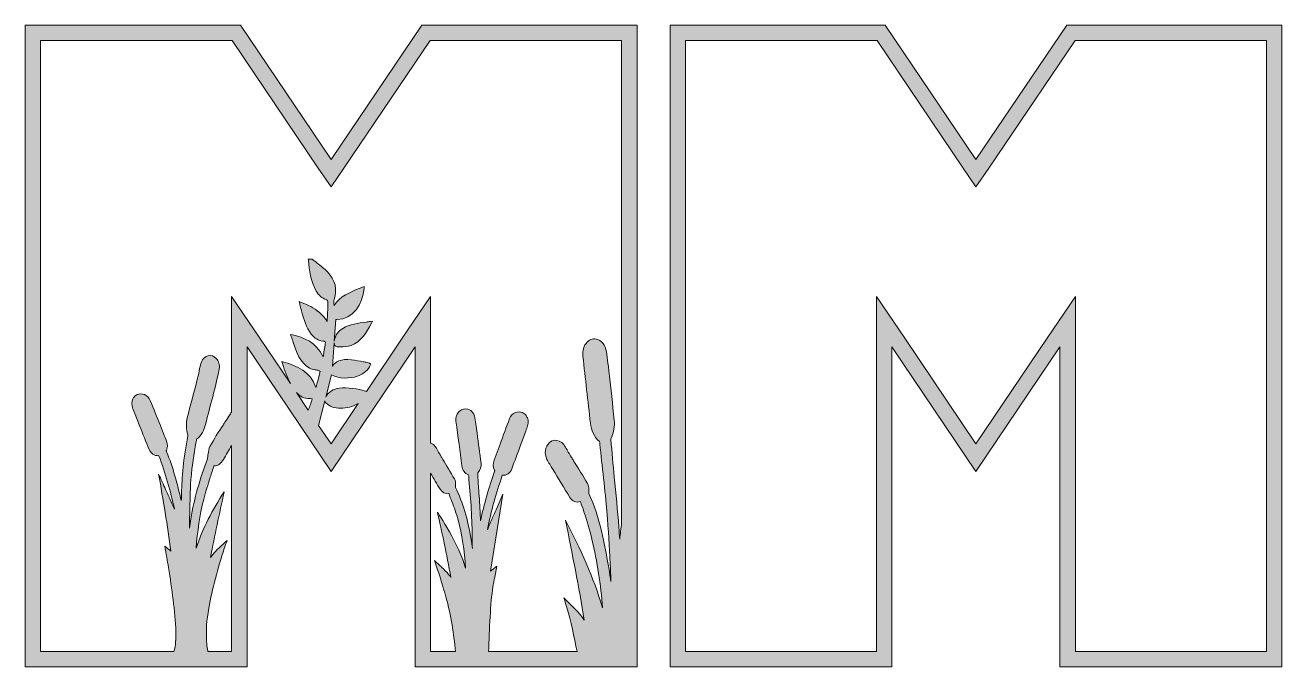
# Model space of a CAD drawing. Header units: millimetres. Extents: x 4 to 767, y -289 to -29.
# Drawn here: x 134.7 to 383.3, y -288.7 to -161.7 of the extents above; entities that cross this region are included whole.
import ezdxf

# ---------------------------------------------------------------- set-up
doc = ezdxf.new("R2010")
doc.units = ezdxf.units.MM
doc.header["$MEASUREMENT"] = 0
doc.layers.add('Layer 10', color=7, linetype='Continuous')
doc.layers.add('Layer 9', color=7, linetype='Continuous')

# ---------------------------------------------------------------- blocks, each defined once
blk = doc.blocks.new('block 2')
at = {"layer": 'Layer 9'}
h = blk.add_hatch(color=1, dxfattribs=at)
h.dxf.hatch_style = 2
h.paths.add_polyline_path([(213.19, -161.7), (195.2, -188.26), (177.27, -161.7), (134.66, -161.7), (134.66, -288.69), (178.57, -288.69), (178.57, -225.36), (195.2, -250.01), (211.83, -225.36), (211.83, -288.69), (255.74, -288.69), (255.74, -161.7)])
edge = h.paths.add_edge_path()
edge.add_spline(control_points=[(175.52, -285.65), (175.52, -285.65), (170.82, -285.65), (170.82, -285.65), (170.8, -285.51), (170.77, -285.37), (170.76, -285.23), (170.7, -284.66), (170.58, -284.25), (170.56, -283.67), (170.46, -281.28), (170.56, -279.63), (171, -277.06), (171.64, -273.33), (172.81, -269.1), (174.07, -265.29), (174.18, -264.94), (174.47, -264.09), (174.62, -263.67), (174.11, -264.13), (174.09, -264.16), (173.44, -264.76), (173, -265.17), (171.75, -266.34), (171.35, -267.04), (172.16, -262.73), (173.11, -258.39), (174.03, -254.08), (171.77, -257.59), (169.81, -261.24), (168.48, -265.22), (168.76, -261.89), (169.18, -258.77), (169.99, -255.49), (170.34, -254.12), (170.85, -252.6), (171.3, -251.17), (171.51, -250.5), (171.8, -249.61), (172.03, -248.92), (172.95, -248.96), (173.43, -248.43), (173.89, -247.65), (174.43, -246.74), (174.97, -245.82), (175.52, -244.9), (175.52, -244.9), (175.52, -285.65), (175.52, -285.65)], knot_values=[0, 0, 0, 0, 1, 1, 1, 2, 2, 2, 3, 3, 3, 4, 4, 4, 5, 5, 5, 6, 6, 6, 7, 7, 7, 8, 8, 8, 9, 9, 9, 10, 10, 10, 11, 11, 11, 12, 12, 12, 13, 13, 13, 14, 14, 14, 15, 15, 15, 16, 16, 16, 16], degree=3, periodic=1)
edge = h.paths.add_edge_path()
edge.add_spline(control_points=[(190.69, -237.87), (190.69, -237.87), (188.35, -234.4), (188.35, -234.4), (188.35, -234.4), (188.35, -234.4), (188.35, -234.41), (189.01, -235.18), (189.91, -235.59), (190.94, -235.6), (191.08, -235.6), (191.23, -235.62), (191.41, -235.64), (191.44, -235.64), (191.46, -235.64), (191.49, -235.64), (191.25, -236.39), (190.98, -237.13), (190.69, -237.87)], knot_values=[0, 0, 0, 0, 1, 1, 1, 2, 2, 2, 3, 3, 3, 4, 4, 4, 5, 5, 5, 6, 6, 6, 6], degree=3, periodic=1)
edge = h.paths.add_edge_path()
edge.add_spline(control_points=[(195.2, -244.56), (195.2, -244.56), (192.74, -240.92), (192.74, -240.92), (192.74, -240.92), (193.97, -236.06), (193.97, -236.06), (194, -236.23), (194.06, -236.38), (194.16, -236.47), (194.59, -236.83), (194.98, -237.07), (195.34, -237.22), (195.9, -237.44), (196.49, -237.53), (197.1, -237.53), (198.27, -237.53), (199.5, -237.16), (200.59, -236.58), (200.59, -236.58), (195.2, -244.56), (195.2, -244.56)], knot_values=[0, 0, 0, 0, 1, 1, 1, 2, 2, 2, 3, 3, 3, 4, 4, 4, 5, 5, 5, 6, 6, 6, 7, 7, 7, 7], degree=3, periodic=1)
edge = h.paths.add_edge_path()
edge.add_spline(control_points=[(218.92, -271), (218.59, -270.36), (216.95, -268.84), (216.77, -268.67), (216.77, -268.67), (215.68, -267.66), (215.68, -267.66), (215.68, -267.66), (216.22, -269.29), (216.22, -269.29), (217.73, -273.8), (218.69, -277.52), (219.26, -281.01), (219.39, -281.79), (219.64, -283.93), (219.82, -285.65), (219.82, -285.65), (214.88, -285.65), (214.88, -285.65), (214.88, -285.65), (214.88, -250.33), (214.88, -250.33), (215.5, -251.39), (216.13, -252.45), (216.76, -253.5), (217.18, -254.2), (217.82, -254.5), (218.49, -254.33), (218.69, -254.87), (218.89, -255.42), (219.1, -255.97), (219.54, -257.15), (220, -258.37), (220.33, -259.59), (221.13, -262.52), (221.61, -265.62), (221.79, -269.17), (220.72, -264.81), (216.24, -258.06), (216.24, -258.06), (217.11, -261.9), (218.08, -266.34), (218.92, -271)], knot_values=[0, 0, 0, 0, 1, 1, 1, 2, 2, 2, 3, 3, 3, 4, 4, 4, 5, 5, 5, 6, 6, 6, 7, 7, 7, 8, 8, 8, 9, 9, 9, 10, 10, 10, 11, 11, 11, 12, 12, 12, 13, 13, 13, 14, 14, 14, 14], degree=3, periodic=1)
edge = h.paths.add_edge_path()
edge.add_spline(control_points=[(252.69, -260.2), (252.56, -261.28), (252.44, -262.36), (252.32, -263.44), (252.26, -262.57), (252.22, -261.97), (252.15, -261.06), (251.89, -257.75), (251.59, -254.5), (251.25, -251.1), (251.02, -248.78), (250.77, -246.12), (250.57, -243.74), (250.57, -243.65), (250.6, -243.46), (250.62, -243.41), (251.11, -242.32), (251.38, -240.96), (251.25, -239.85), (250.9, -236.67), (250.56, -233.73), (250.22, -230.59), (250.18, -230.21), (250.11, -229.56), (250.07, -229.23), (249.97, -228.44), (249.87, -227.49), (249.78, -226.83), (249.59, -225.5), (249.16, -224.35), (247.96, -223.91), (247.11, -223.6), (246.52, -223.81), (245.91, -224.41), (245.18, -225.12), (244.9, -226.14), (245.03, -227.23), (245.55, -231.61), (245.99, -236.08), (246.54, -240.48), (246.71, -241.89), (247.21, -243.18), (248.33, -244.1), (248.35, -244.23), (248.37, -244.47), (248.38, -244.62), (248.82, -248.72), (249.47, -254.13), (249.77, -257.9), (250.1, -262), (250.26, -264.57), (250.44, -268.32), (250.46, -268.74), (250.48, -269.17), (250.49, -269.49), (250.52, -270.36), (250.54, -271.01), (250.56, -271.83), (250.45, -271.03), (250.33, -270.16), (250.2, -269.39), (249.31, -264.26), (248.44, -259.13), (246.21, -254.4), (246.19, -254.35), (246.22, -254.32), (246.21, -254.24), (246.2, -254.16), (246.21, -254.03), (246.2, -253.92), (246.19, -253.81), (246.19, -253.72), (246.19, -253.59), (246.17, -253.19), (246.17, -252.78), (245.95, -252.42), (245.05, -250.9), (244.11, -249.39), (243.19, -247.89), (243.05, -247.66), (242.93, -247.48), (242.8, -247.26), (242.5, -246.79), (242.22, -246.32), (241.94, -245.83), (241.92, -245.8), (241.89, -245.73), (241.87, -245.7), (241.44, -245.03), (241.11, -244.31), (240.33, -244), (239.69, -243.74), (239, -243.78), (238.45, -244.29), (237.5, -245.17), (237.32, -246.48), (237.92, -247.67), (238.19, -248.21), (238.73, -249.03), (239.02, -249.51), (240.2, -251.46), (241.3, -253.29), (242.47, -255.17), (242.98, -255.99), (243.64, -256.22), (244.54, -255.98), (244.8, -256.73), (244.97, -257.17), (245.24, -257.99), (245.82, -259.72), (246.39, -261.58), (246.82, -263.45), (247.85, -267.92), (248.63, -272.43), (248.89, -277.04), (247.17, -270.96), (244.5, -265.28), (241.6, -259.68), (242.91, -266.26), (244.27, -272.86), (245.28, -279.46), (244.81, -278.54), (243.27, -277.03), (242.73, -276.49), (241.93, -275.7), (241.89, -275.67), (241.26, -275.05), (241.47, -275.67), (241.78, -276.68), (241.94, -277.2), (242.62, -279.41), (243.3, -282.92), (243.88, -285.65), (243.88, -285.65), (226.38, -285.65), (226.38, -285.65), (226.53, -281.45), (226.73, -275.87), (227.22, -272.94), (227.33, -272.27), (227.46, -271.59), (227.58, -270.93), (227.58, -270.93), (227.97, -268.79), (227.97, -268.79), (227.97, -268.79), (226.74, -269.75), (226.74, -269.75), (226.74, -269.75), (229.17, -254.5), (229.17, -254.5), (229.17, -254.5), (227.85, -257.6), (227.85, -257.6), (227.63, -258.11), (227.4, -258.64), (227.17, -259.15), (227.17, -259.15), (227.15, -259.19), (227.15, -259.19), (226.81, -259.96), (226.47, -260.75), (226.13, -261.55), (226.87, -257.93), (227.86, -254.33), (229.08, -250.79), (229.95, -250.85), (230.63, -250.38), (230.96, -249.5), (231.54, -247.95), (232.12, -246.4), (232.69, -244.85), (233.03, -243.92), (233.37, -242.99), (233.71, -242.06), (233.75, -241.97), (233.79, -241.87), (233.82, -241.78), (234.07, -241.15), (234.37, -240.37), (234.11, -239.61), (234.02, -239.36), (233.92, -239.15), (233.8, -238.97), (233.8, -238.97), (233.8, -238.97), (233.8, -238.97), (233.62, -238.7), (233.39, -238.5), (233.11, -238.38), (232.68, -238.18), (232.15, -238.18), (231.67, -238.38), (231.13, -238.6), (230.71, -239.02), (230.52, -239.55), (229.89, -241.24), (229.25, -242.96), (228.64, -244.63), (228.64, -244.63), (227.46, -247.81), (227.46, -247.81), (227.19, -248.55), (227.22, -249.2), (227.55, -249.75), (227.6, -249.82), (227.61, -249.84), (227.54, -250.03), (226.42, -253.22), (225.49, -256.5), (224.77, -259.8), (224.75, -259.35), (224.74, -258.91), (224.71, -258.48), (224.64, -256.89), (224.53, -255.28), (224.42, -253.71), (224.35, -252.65), (224.27, -251.54), (224.21, -250.45), (224.21, -250.41), (224.24, -250.32), (224.26, -250.29), (224.77, -249.72), (224.98, -249.09), (224.89, -248.4), (224.62, -246.41), (224.36, -244.43), (224.09, -242.45), (224.09, -242.45), (223.96, -241.49), (223.96, -241.49), (223.88, -240.92), (223.8, -240.35), (223.73, -239.79), (223.59, -238.64), (223.1, -237.94), (222.28, -237.71), (221.69, -237.54), (221.1, -237.67), (220.63, -238.07), (220.09, -238.54), (219.81, -239.32), (219.92, -240.09), (220.34, -243.21), (220.72, -246.08), (221.08, -248.88), (221.2, -249.77), (221.65, -250.39), (222.41, -250.72), (222.41, -250.72), (222.43, -250.98), (222.43, -250.98), (222.6, -252.87), (222.78, -254.82), (222.89, -256.73), (223.02, -258.81), (223.09, -260.82), (223.12, -262.71), (223.12, -262.71), (223.13, -263.57), (223.13, -263.57), (223.14, -264.14), (223.15, -264.71), (223.16, -265.29), (223.08, -264.68), (222.99, -264.07), (222.9, -263.47), (222.27, -259.49), (221.28, -256.13), (219.85, -253.2), (219.85, -253.16), (219.85, -253.12), (219.85, -253.07), (219.85, -252.98), (219.84, -252.89), (219.83, -252.8), (219.83, -252.72), (219.82, -252.63), (219.82, -252.53), (219.82, -252.23), (219.81, -251.85), (219.61, -251.51), (218.81, -250.12), (218.01, -248.77), (217.33, -247.63), (217.22, -247.46), (217.12, -247.28), (217.01, -247.11), (216.78, -246.73), (216.54, -246.33), (216.32, -245.94), (216.32, -245.94), (216.26, -245.83), (216.26, -245.83), (215.99, -245.32), (215.67, -244.74), (215.05, -244.46), (215, -244.44), (214.94, -244.42), (214.88, -244.4), (214.88, -244.4), (214.88, -225.36), (214.88, -225.36), (214.88, -225.36), (214.88, -215.4), (214.88, -215.4), (214.88, -215.4), (209.3, -223.66), (209.3, -223.66), (209.3, -223.66), (202.19, -234.19), (202.19, -234.19), (200.54, -233.63), (198.33, -233.34), (196.86, -233.53), (195.66, -233.68), (194.73, -234.29), (194.16, -235.3), (194.16, -235.3), (195.27, -230.92), (195.27, -230.92), (196.84, -231.65), (198.79, -231.74), (200.44, -231.14), (201.67, -230.7), (202.57, -229.92), (202.99, -228.95), (202.99, -228.95), (203.09, -228.73), (203.09, -228.73), (203.09, -228.73), (202.87, -228.65), (202.87, -228.65), (202.82, -228.63), (202.77, -228.61), (202.72, -228.59), (202.6, -228.53), (202.48, -228.48), (202.34, -228.45), (202.09, -228.41), (201.84, -228.36), (201.59, -228.31), (200.82, -228.17), (200.03, -228.02), (199.25, -227.92), (197.09, -227.67), (196.04, -228.38), (195.46, -229.16), (195.46, -229.16), (195.8, -224.6), (195.8, -224.6), (195.81, -224.8), (195.86, -224.97), (195.96, -225.09), (196.1, -225.27), (196.32, -225.36), (196.61, -225.36), (196.63, -225.36), (196.64, -225.36), (196.65, -225.36), (196.8, -225.35), (196.95, -225.35), (197.1, -225.35), (197.79, -225.35), (198.51, -225.34), (199.15, -225.09), (201.12, -224.33), (202.18, -222.57), (203.18, -220.68), (203.18, -220.68), (203.38, -220.28), (203.38, -220.28), (203.38, -220.28), (202.95, -220.34), (202.95, -220.34), (202.69, -220.38), (202.44, -220.41), (202.18, -220.45), (200.51, -220.67), (198.94, -220.88), (197.5, -221.71), (196.62, -222.22), (196.08, -223.01), (195.84, -224.14), (195.83, -224.17), (195.83, -224.19), (195.82, -224.22), (195.82, -224.22), (196.14, -219.98), (196.14, -219.98), (196.23, -219.98), (196.32, -219.98), (196.41, -219.98), (199.59, -219.98), (201.39, -216.86), (201.72, -213.81), (201.72, -213.81), (201.76, -213.43), (201.76, -213.43), (201.76, -213.43), (201.42, -213.57), (201.42, -213.57), (201.2, -213.66), (200.98, -213.75), (200.76, -213.83), (198.91, -214.55), (197.01, -215.3), (195.81, -217.19), (195.74, -216.75), (195.71, -216.35), (195.82, -216), (196.47, -213.97), (196.03, -212.13), (194.51, -210.55), (193.88, -209.9), (193.17, -209.34), (192.48, -208.8), (192.17, -208.56), (191.85, -208.31), (191.55, -208.06), (191.55, -208.06), (191.49, -208.01), (191.49, -208.01), (191.49, -208.01), (190.7, -208.01), (190.7, -208.01), (190.7, -208.01), (190.72, -208.26), (190.72, -208.26), (190.89, -210.18), (191.16, -212.39), (192.27, -214.34), (192.73, -215.16), (193.41, -215.73), (194.28, -216.03), (194.41, -216.08), (194.57, -216.25), (194.59, -216.3), (194.57, -217.48), (194.51, -218.68), (194.46, -219.84), (194.46, -219.84), (194.43, -220.37), (194.43, -220.37), (193.56, -218.87), (192.3, -218.03), (191.17, -217.39), (190.81, -217.19), (190.44, -217.04), (190, -216.87), (189.78, -216.78), (189.55, -216.69), (189.29, -216.58), (189.29, -216.58), (188.89, -216.41), (188.89, -216.41), (188.89, -216.41), (188.99, -216.85), (188.99, -216.85), (189.05, -217.08), (189.1, -217.29), (189.14, -217.48), (189.23, -217.85), (189.3, -218.17), (189.39, -218.48), (189.83, -219.97), (190.28, -221.51), (191.29, -222.84), (191.91, -223.67), (192.69, -224.13), (193.59, -224.21), (193.81, -224.23), (193.96, -224.28), (194.02, -224.36), (194.07, -224.43), (194.08, -224.56), (194.05, -224.75), (193.93, -225.56), (193.79, -226.42), (193.61, -227.31), (192.3, -224.41), (189.71, -223.48), (187.55, -223), (187.55, -223), (187.16, -222.91), (187.16, -222.91), (187.16, -222.91), (187.3, -223.31), (187.3, -223.31), (187.44, -223.7), (187.58, -224.11), (187.71, -224.5), (188.35, -226.42), (189.01, -228.41), (190.95, -229.58), (191.29, -229.78), (191.68, -229.85), (192.06, -229.91), (192.29, -229.95), (192.5, -229.99), (192.7, -230.05), (192.8, -230.08), (192.96, -230.19), (193.03, -230.26), (192.76, -231.4), (192.49, -232.45), (192.18, -233.43), (191.17, -230.2), (188.4, -229.14), (185.85, -228.39), (185.85, -228.39), (185.45, -228.27), (185.45, -228.27), (185.45, -228.27), (185.58, -228.68), (185.58, -228.68), (186.07, -230.16), (186.52, -231.46), (187.15, -232.62), (187.15, -232.62), (181.1, -223.66), (181.1, -223.66), (181.1, -223.66), (175.52, -215.4), (175.52, -215.4), (175.52, -215.4), (175.52, -225.36), (175.52, -225.36), (175.52, -225.36), (175.52, -238.26), (175.52, -238.26), (175.34, -238.49), (175.19, -238.75), (175.02, -239), (175, -239.03), (174.97, -239.08), (174.95, -239.11), (174.7, -239.52), (174.45, -239.9), (174.18, -240.3), (174.06, -240.49), (173.97, -240.61), (173.83, -240.83), (172.92, -242.23), (172.05, -243.61), (171.21, -245.11), (171.01, -245.47), (170.91, -246.1), (170.87, -246.54), (170.85, -246.68), (170.84, -246.82), (170.82, -246.94), (170.8, -247.06), (170.78, -247.24), (170.77, -247.33), (170.75, -247.42), (170.76, -247.48), (170.75, -247.53), (169.25, -251.42), (168.14, -255.33), (167.44, -259.43), (167.33, -260.05), (167.26, -260.65), (167.17, -261.27), (167.18, -260.66), (167.19, -260.14), (167.2, -259.52), (167.21, -259.28), (167.21, -258.94), (167.22, -258.69), (167.26, -256.4), (167.29, -255.06), (167.41, -252.53), (167.52, -250.19), (168.01, -246.65), (168.51, -244.09), (168.53, -244), (168.57, -243.73), (168.6, -243.63), (169.59, -242.89), (170.05, -241.87), (170.35, -240.71), (171.26, -237.07), (172.35, -233.38), (173.05, -229.77), (173.23, -228.87), (172.97, -228.17), (172.46, -227.64), (171.95, -227.11), (171.51, -227), (170.83, -227.17), (169.87, -227.42), (169.49, -228.26), (169.27, -229.26), (169.16, -229.76), (169.04, -230.48), (168.9, -231.08), (168.84, -231.33), (168.72, -231.82), (168.65, -232.12), (168.02, -234.61), (167.35, -236.83), (166.73, -239.41), (166.52, -240.31), (166.51, -241.75), (166.84, -242.75), (166.86, -242.8), (166.86, -243), (166.85, -243.06), (166.54, -244.8), (166.08, -247.59), (165.93, -249.1), (165.73, -251.3), (165.69, -252.53), (165.6, -254.47), (165.57, -255), (165.58, -255.27), (165.56, -255.78), (164.75, -252.47), (163.95, -249.22), (162.64, -246.13), (162.56, -245.95), (162.58, -245.97), (162.61, -245.87), (162.89, -245.13), (162.94, -244.81), (162.62, -243.99), (162.31, -243.17), (161.75, -241.79), (161.42, -240.96), (160.72, -239.2), (160.11, -237.65), (159.41, -235.95), (159.2, -235.42), (158.76, -235.02), (158.26, -234.81), (157.75, -234.6), (157.3, -234.62), (156.82, -234.8), (156.51, -234.92), (156.33, -235.11), (156.14, -235.38), (156.14, -235.39), (156.13, -235.39), (156.13, -235.4), (156.07, -235.53), (155.91, -235.78), (155.85, -236.02), (155.67, -236.73), (155.88, -237.44), (156.17, -238.11), (156.22, -238.22), (156.25, -238.3), (156.29, -238.39), (156.66, -239.31), (157, -240.22), (157.37, -241.12), (157.98, -242.63), (158.56, -244.17), (159.2, -245.66), (159.56, -246.52), (160.18, -246.92), (161.1, -246.91), (162.44, -250.35), (163.41, -253.91), (164.21, -257.51), (163.88, -256.72), (163.53, -255.95), (163.17, -255.17), (163.17, -255.16), (163.16, -255.15), (163.16, -255.13), (162.89, -254.56), (162.73, -254.2), (162.45, -253.58), (162.03, -252.65), (161.51, -251.53), (161.08, -250.55), (161.98, -255.62), (162.81, -260.71), (163.52, -265.81), (163.12, -265.48), (162.71, -265.15), (162.31, -264.83), (162.42, -265.51), (162.56, -266.35), (162.67, -266.99), (162.8, -267.78), (162.9, -268.28), (163.02, -269.05), (163.71, -273.31), (164.33, -277.47), (164.49, -281.86), (164.54, -283.02), (164.45, -284.44), (164.11, -285.65), (164.11, -285.65), (137.71, -285.65), (137.71, -285.65), (137.71, -285.65), (137.71, -164.74), (137.71, -164.74), (137.71, -164.74), (175.65, -164.74), (175.65, -164.74), (175.65, -164.74), (192.67, -189.97), (192.67, -189.97), (192.67, -189.97), (195.19, -193.71), (195.19, -193.71), (195.19, -193.71), (197.72, -189.97), (197.72, -189.97), (197.72, -189.97), (214.81, -164.74), (214.81, -164.74), (214.81, -164.74), (252.69, -164.74), (252.69, -164.74), (252.69, -164.74), (252.69, -260.2), (252.69, -260.2)], knot_values=[0, 0, 0, 0, 1, 1, 1, 2, 2, 2, 3, 3, 3, 4, 4, 4, 5, 5, 5, 6, 6, 6, 7, 7, 7, 8, 8, 8, 9, 9, 9, 10, 10, 10, 11, 11, 11, 12, 12, 12, 13, 13, 13, 14, 14, 14, 15, 15, 15, 16, 16, 16, 17, 17, 17, 18, 18, 18, 19, 19, 19, 20, 20, 20, 21, 21, 21, 22, 22, 22, 23, 23, 23, 24, 24, 24, 25, 25, 25, 26, 26, 26, 27, 27, 27, 28, 28, 28, 29, 29, 29, 30, 30, 30, 31, 31, 31, 32, 32, 32, 33, 33, 33, 34, 34, 34, 35, 35, 35, 36, 36, 36, 37, 37, 37, 38, 38, 38, 39, 39, 39, 40, 40, 40, 41, 41, 41, 42, 42, 42, 43, 43, 43, 44, 44, 44, 45, 45, 45, 46, 46, 46, 47, 47, 47, 48, 48, 48, 49, 49, 49, 50, 50, 50, 51, 51, 51, 52, 52, 52, 53, 53, 53, 54, 54, 54, 55, 55, 55, 56, 56, 56, 57, 57, 57, 58, 58, 58, 59, 59, 59, 60, 60, 60, 61, 61, 61, 62, 62, 62, 63, 63, 63, 64, 64, 64, 65, 65, 65, 66, 66, 66, 67, 67, 67, 68, 68, 68, 69, 69, 69, 70, 70, 70, 71, 71, 71, 72, 72, 72, 73, 73, 73, 74, 74, 74, 75, 75, 75, 76, 76, 76, 77, 77, 77, 78, 78, 78, 79, 79, 79, 80, 80, 80, 81, 81, 81, 82, 82, 82, 83, 83, 83, 84, 84, 84, 85, 85, 85, 86, 86, 86, 87, 87, 87, 88, 88, 88, 89, 89, 89, 90, 90, 90, 91, 91, 91, 92, 92, 92, 93, 93, 93, 94, 94, 94, 95, 95, 95, 96, 96, 96, 97, 97, 97, 98, 98, 98, 99, 99, 99, 100, 100, 100, 101, 101, 101, 102, 102, 102, 103, 103, 103, 104, 104, 104, 105, 105, 105, 106, 106, 106, 107, 107, 107, 108, 108, 108, 109, 109, 109, 110, 110, 110, 111, 111, 111, 112, 112, 112, 113, 113, 113, 114, 114, 114, 115, 115, 115, 116, 116, 116, 117, 117, 117, 118, 118, 118, 119, 119, 119, 120, 120, 120, 121, 121, 121, 122, 122, 122, 123, 123, 123, 124, 124, 124, 125, 125, 125, 126, 126, 126, 127, 127, 127, 128, 128, 128, 129, 129, 129, 130, 130, 130, 131, 131, 131, 132, 132, 132, 133, 133, 133, 134, 134, 134, 135, 135, 135, 136, 136, 136, 137, 137, 137, 138, 138, 138, 139, 139, 139, 140, 140, 140, 141, 141, 141, 142, 142, 142, 143, 143, 143, 144, 144, 144, 145, 145, 145, 146, 146, 146, 147, 147, 147, 148, 148, 148, 149, 149, 149, 150, 150, 150, 151, 151, 151, 152, 152, 152, 153, 153, 153, 154, 154, 154, 155, 155, 155, 156, 156, 156, 157, 157, 157, 158, 158, 158, 159, 159, 159, 160, 160, 160, 161, 161, 161, 162, 162, 162, 163, 163, 163, 164, 164, 164, 165, 165, 165, 166, 166, 166, 167, 167, 167, 168, 168, 168, 169, 169, 169, 170, 170, 170, 171, 171, 171, 172, 172, 172, 173, 173, 173, 174, 174, 174, 175, 175, 175, 176, 176, 176, 177, 177, 177, 178, 178, 178, 179, 179, 179, 180, 180, 180, 181, 181, 181, 182, 182, 182, 183, 183, 183, 184, 184, 184, 185, 185, 185, 186, 186, 186, 187, 187, 187, 188, 188, 188, 189, 189, 189, 190, 190, 190, 191, 191, 191, 192, 192, 192, 193, 193, 193, 194, 194, 194, 195, 195, 195, 196, 196, 196, 197, 197, 197, 198, 198, 198, 199, 199, 199, 200, 200, 200, 201, 201, 201, 202, 202, 202, 203, 203, 203, 204, 204, 204, 205, 205, 205, 206, 206, 206, 207, 207, 207, 208, 208, 208, 209, 209, 209, 210, 210, 210, 211, 211, 211, 212, 212, 212, 213, 213, 213, 214, 214, 214, 215, 215, 215, 216, 216, 216, 217, 217, 217, 218, 218, 218, 219, 219, 219, 220, 220, 220, 221, 221, 221, 222, 222, 222, 223, 223, 223, 224, 224, 224, 225, 225, 225, 226, 226, 226, 227, 227, 227, 228, 228, 228, 229, 229, 229, 230, 230, 230, 231, 231, 231, 232, 232, 232, 233, 233, 233, 234, 234, 234, 235, 235, 235, 236, 236, 236, 237, 237, 237, 238, 238, 238, 239, 239, 239, 240, 240, 240, 241, 241, 241, 241], degree=3, periodic=1)
h = blk.add_hatch(color=1, dxfattribs=at)
h.dxf.hatch_style = 2
edge = h.paths.add_edge_path()
edge.add_spline(control_points=[(156.14, -235.38), (156.14, -235.38), (156.14, -235.38), (156.14, -235.38), (156.16, -235.33), (156.14, -235.38), (156.14, -235.38)], knot_values=[0, 0, 0, 0, 1, 1, 1, 2, 2, 2, 2], degree=3, periodic=1)
at = {"layer": 'Layer 9', "lineweight": 0}
blk.add_lwpolyline([(213.19, -161.7), (195.2, -188.26), (177.27, -161.7), (134.66, -161.7), (134.66, -288.69), (178.57, -288.69), (178.57, -225.36), (195.2, -250.01), (211.83, -225.36), (211.83, -288.69), (255.74, -288.69), (255.74, -161.7), (213.19, -161.7)], dxfattribs=at)
for points, knots in [([(252.69, -260.2), (252.56, -261.28), (252.44, -262.36), (252.32, -263.44), (252.26, -262.57), (252.22, -261.97), (252.15, -261.06), (251.89, -257.75), (251.59, -254.5), (251.25, -251.1), (251.02, -248.78), (250.77, -246.12), (250.57, -243.74), (250.57, -243.65), (250.6, -243.46), (250.62, -243.41), (251.11, -242.32), (251.38, -240.96), (251.25, -239.85), (250.9, -236.67), (250.56, -233.73), (250.22, -230.59), (250.18, -230.21), (250.11, -229.56), (250.07, -229.23), (249.97, -228.44), (249.87, -227.49), (249.78, -226.83), (249.59, -225.5), (249.16, -224.35), (247.96, -223.91), (247.11, -223.6), (246.52, -223.81), (245.91, -224.41), (245.18, -225.12), (244.9, -226.14), (245.03, -227.23), (245.55, -231.61), (245.99, -236.08), (246.54, -240.48), (246.71, -241.89), (247.21, -243.18), (248.33, -244.1), (248.35, -244.23), (248.37, -244.47), (248.38, -244.62), (248.82, -248.72), (249.47, -254.13), (249.77, -257.9), (250.1, -262), (250.26, -264.57), (250.44, -268.32), (250.46, -268.74), (250.48, -269.17), (250.49, -269.49), (250.52, -270.36), (250.54, -271.01), (250.56, -271.83), (250.45, -271.03), (250.33, -270.16), (250.2, -269.39), (249.31, -264.26), (248.44, -259.13), (246.21, -254.4), (246.19, -254.35), (246.22, -254.32), (246.21, -254.24), (246.2, -254.16), (246.21, -254.03), (246.2, -253.92), (246.19, -253.81), (246.19, -253.72), (246.19, -253.59), (246.17, -253.19), (246.17, -252.78), (245.95, -252.42), (245.05, -250.9), (244.11, -249.39), (243.19, -247.89), (243.05, -247.66), (242.93, -247.48), (242.8, -247.26), (242.5, -246.79), (242.22, -246.32), (241.94, -245.83), (241.92, -245.8), (241.89, -245.73), (241.87, -245.7), (241.44, -245.03), (241.11, -244.31), (240.33, -244), (239.69, -243.74), (239, -243.78), (238.45, -244.29), (237.5, -245.17), (237.32, -246.48), (237.92, -247.67), (238.19, -248.21), (238.73, -249.03), (239.02, -249.51), (240.2, -251.46), (241.3, -253.29), (242.47, -255.17), (242.98, -255.99), (243.64, -256.22), (244.54, -255.98), (244.8, -256.73), (244.97, -257.17), (245.24, -257.99), (245.82, -259.72), (246.39, -261.58), (246.82, -263.45), (247.85, -267.92), (248.63, -272.43), (248.89, -277.04), (247.17, -270.96), (244.5, -265.28), (241.6, -259.68), (242.91, -266.26), (244.27, -272.86), (245.28, -279.46), (244.81, -278.54), (243.27, -277.03), (242.73, -276.49), (241.93, -275.7), (241.89, -275.67), (241.26, -275.05), (241.47, -275.67), (241.78, -276.68), (241.94, -277.2), (242.62, -279.41), (243.3, -282.92), (243.88, -285.65), (243.88, -285.65), (226.38, -285.65), (226.38, -285.65), (226.53, -281.45), (226.73, -275.87), (227.22, -272.94), (227.33, -272.27), (227.46, -271.59), (227.58, -270.93), (227.58, -270.93), (227.97, -268.79), (227.97, -268.79), (227.97, -268.79), (226.74, -269.75), (226.74, -269.75), (226.74, -269.75), (229.17, -254.5), (229.17, -254.5), (229.17, -254.5), (227.85, -257.6), (227.85, -257.6), (227.63, -258.11), (227.4, -258.64), (227.17, -259.15), (227.17, -259.15), (227.15, -259.19), (227.15, -259.19), (226.81, -259.96), (226.47, -260.75), (226.13, -261.55), (226.87, -257.93), (227.86, -254.33), (229.08, -250.79), (229.95, -250.85), (230.63, -250.38), (230.96, -249.5), (231.54, -247.95), (232.12, -246.4), (232.69, -244.85), (233.03, -243.92), (233.37, -242.99), (233.71, -242.06), (233.75, -241.97), (233.79, -241.87), (233.82, -241.78), (234.07, -241.15), (234.37, -240.37), (234.11, -239.61), (234.02, -239.36), (233.92, -239.15), (233.8, -238.97), (233.8, -238.97), (233.8, -238.97), (233.8, -238.97), (233.62, -238.7), (233.39, -238.5), (233.11, -238.38), (232.68, -238.18), (232.15, -238.18), (231.67, -238.38), (231.13, -238.6), (230.71, -239.02), (230.52, -239.55), (229.89, -241.24), (229.25, -242.96), (228.64, -244.63), (228.64, -244.63), (227.46, -247.81), (227.46, -247.81), (227.19, -248.55), (227.22, -249.2), (227.55, -249.75), (227.6, -249.82), (227.61, -249.84), (227.54, -250.03), (226.42, -253.22), (225.49, -256.5), (224.77, -259.8), (224.75, -259.35), (224.74, -258.91), (224.71, -258.48), (224.64, -256.89), (224.53, -255.28), (224.42, -253.71), (224.35, -252.65), (224.27, -251.54), (224.21, -250.45), (224.21, -250.41), (224.24, -250.32), (224.26, -250.29), (224.77, -249.72), (224.98, -249.09), (224.89, -248.4), (224.62, -246.41), (224.36, -244.43), (224.09, -242.45), (224.09, -242.45), (223.96, -241.49), (223.96, -241.49), (223.88, -240.92), (223.8, -240.35), (223.73, -239.79), (223.59, -238.64), (223.1, -237.94), (222.28, -237.71), (221.69, -237.54), (221.1, -237.67), (220.63, -238.07), (220.09, -238.54), (219.81, -239.32), (219.92, -240.09), (220.34, -243.21), (220.72, -246.08), (221.08, -248.88), (221.2, -249.77), (221.65, -250.39), (222.41, -250.72), (222.41, -250.72), (222.43, -250.98), (222.43, -250.98), (222.6, -252.87), (222.78, -254.82), (222.89, -256.73), (223.02, -258.81), (223.09, -260.82), (223.12, -262.71), (223.12, -262.71), (223.13, -263.57), (223.13, -263.57), (223.14, -264.14), (223.15, -264.71), (223.16, -265.29), (223.08, -264.68), (222.99, -264.07), (222.9, -263.47), (222.27, -259.49), (221.28, -256.13), (219.85, -253.2), (219.85, -253.16), (219.85, -253.12), (219.85, -253.07), (219.85, -252.98), (219.84, -252.89), (219.83, -252.8), (219.83, -252.72), (219.82, -252.63), (219.82, -252.53), (219.82, -252.23), (219.81, -251.85), (219.61, -251.51), (218.81, -250.12), (218.01, -248.77), (217.33, -247.63), (217.22, -247.46), (217.12, -247.28), (217.01, -247.11), (216.78, -246.73), (216.54, -246.33), (216.32, -245.94), (216.32, -245.94), (216.26, -245.83), (216.26, -245.83), (215.99, -245.32), (215.67, -244.74), (215.05, -244.46), (215, -244.44), (214.94, -244.42), (214.88, -244.4), (214.88, -244.4), (214.88, -225.36), (214.88, -225.36), (214.88, -225.36), (214.88, -215.4), (214.88, -215.4), (214.88, -215.4), (209.3, -223.66), (209.3, -223.66), (209.3, -223.66), (202.19, -234.19), (202.19, -234.19), (200.54, -233.63), (198.33, -233.34), (196.86, -233.53), (195.66, -233.68), (194.73, -234.29), (194.16, -235.3), (194.16, -235.3), (195.27, -230.92), (195.27, -230.92), (196.84, -231.65), (198.79, -231.74), (200.44, -231.14), (201.67, -230.7), (202.57, -229.92), (202.99, -228.95), (202.99, -228.95), (203.09, -228.73), (203.09, -228.73), (203.09, -228.73), (202.87, -228.65), (202.87, -228.65), (202.82, -228.63), (202.77, -228.61), (202.72, -228.59), (202.6, -228.53), (202.48, -228.48), (202.34, -228.45), (202.09, -228.41), (201.84, -228.36), (201.59, -228.31), (200.82, -228.17), (200.03, -228.02), (199.25, -227.92), (197.09, -227.67), (196.04, -228.38), (195.46, -229.16), (195.46, -229.16), (195.8, -224.6), (195.8, -224.6), (195.81, -224.8), (195.86, -224.97), (195.96, -225.09), (196.1, -225.27), (196.32, -225.36), (196.61, -225.36), (196.63, -225.36), (196.64, -225.36), (196.65, -225.36), (196.8, -225.35), (196.95, -225.35), (197.1, -225.35), (197.79, -225.35), (198.51, -225.34), (199.15, -225.09), (201.12, -224.33), (202.18, -222.57), (203.18, -220.68), (203.18, -220.68), (203.38, -220.28), (203.38, -220.28), (203.38, -220.28), (202.95, -220.34), (202.95, -220.34), (202.69, -220.38), (202.44, -220.41), (202.18, -220.45), (200.51, -220.67), (198.94, -220.88), (197.5, -221.71), (196.62, -222.22), (196.08, -223.01), (195.84, -224.14), (195.83, -224.17), (195.83, -224.19), (195.82, -224.22), (195.82, -224.22), (196.14, -219.98), (196.14, -219.98), (196.23, -219.98), (196.32, -219.98), (196.41, -219.98), (199.59, -219.98), (201.39, -216.86), (201.72, -213.81), (201.72, -213.81), (201.76, -213.43), (201.76, -213.43), (201.76, -213.43), (201.42, -213.57), (201.42, -213.57), (201.2, -213.66), (200.98, -213.75), (200.76, -213.83), (198.91, -214.55), (197.01, -215.3), (195.81, -217.19), (195.74, -216.75), (195.71, -216.35), (195.82, -216), (196.47, -213.97), (196.03, -212.13), (194.51, -210.55), (193.88, -209.9), (193.17, -209.34), (192.48, -208.8), (192.17, -208.56), (191.85, -208.31), (191.55, -208.06), (191.55, -208.06), (191.49, -208.01), (191.49, -208.01), (191.49, -208.01), (190.7, -208.01), (190.7, -208.01), (190.7, -208.01), (190.72, -208.26), (190.72, -208.26), (190.89, -210.18), (191.16, -212.39), (192.27, -214.34), (192.73, -215.16), (193.41, -215.73), (194.28, -216.03), (194.41, -216.08), (194.57, -216.25), (194.59, -216.3), (194.57, -217.48), (194.51, -218.68), (194.46, -219.84), (194.46, -219.84), (194.43, -220.37), (194.43, -220.37), (193.56, -218.87), (192.3, -218.03), (191.17, -217.39), (190.81, -217.19), (190.44, -217.04), (190, -216.87), (189.78, -216.78), (189.55, -216.69), (189.29, -216.58), (189.29, -216.58), (188.89, -216.41), (188.89, -216.41), (188.89, -216.41), (188.99, -216.85), (188.99, -216.85), (189.05, -217.08), (189.1, -217.29), (189.14, -217.48), (189.23, -217.85), (189.3, -218.17), (189.39, -218.48), (189.83, -219.97), (190.28, -221.51), (191.29, -222.84), (191.91, -223.67), (192.69, -224.13), (193.59, -224.21), (193.81, -224.23), (193.96, -224.28), (194.02, -224.36), (194.07, -224.43), (194.08, -224.56), (194.05, -224.75), (193.93, -225.56), (193.79, -226.42), (193.61, -227.31), (192.3, -224.41), (189.71, -223.48), (187.55, -223), (187.55, -223), (187.16, -222.91), (187.16, -222.91), (187.16, -222.91), (187.3, -223.31), (187.3, -223.31), (187.44, -223.7), (187.58, -224.11), (187.71, -224.5), (188.35, -226.42), (189.01, -228.41), (190.95, -229.58), (191.29, -229.78), (191.68, -229.85), (192.06, -229.91), (192.29, -229.95), (192.5, -229.99), (192.7, -230.05), (192.8, -230.08), (192.96, -230.19), (193.03, -230.26), (192.76, -231.4), (192.49, -232.45), (192.18, -233.43), (191.17, -230.2), (188.4, -229.14), (185.85, -228.39), (185.85, -228.39), (185.45, -228.27), (185.45, -228.27), (185.45, -228.27), (185.58, -228.68), (185.58, -228.68), (186.07, -230.16), (186.52, -231.46), (187.15, -232.62), (187.15, -232.62), (181.1, -223.66), (181.1, -223.66), (181.1, -223.66), (175.52, -215.4), (175.52, -215.4), (175.52, -215.4), (175.52, -225.36), (175.52, -225.36), (175.52, -225.36), (175.52, -238.26), (175.52, -238.26), (175.34, -238.49), (175.19, -238.75), (175.02, -239), (175, -239.03), (174.97, -239.08), (174.95, -239.11), (174.7, -239.52), (174.45, -239.9), (174.18, -240.3), (174.06, -240.49), (173.97, -240.61), (173.83, -240.83), (172.92, -242.23), (172.05, -243.61), (171.21, -245.11), (171.01, -245.47), (170.91, -246.1), (170.87, -246.54), (170.85, -246.68), (170.84, -246.82), (170.82, -246.94), (170.8, -247.06), (170.78, -247.24), (170.77, -247.33), (170.75, -247.42), (170.76, -247.48), (170.75, -247.53), (169.25, -251.42), (168.14, -255.33), (167.44, -259.43), (167.33, -260.05), (167.26, -260.65), (167.17, -261.27), (167.18, -260.66), (167.19, -260.14), (167.2, -259.52), (167.21, -259.28), (167.21, -258.94), (167.22, -258.69), (167.26, -256.4), (167.29, -255.06), (167.41, -252.53), (167.52, -250.19), (168.01, -246.65), (168.51, -244.09), (168.53, -244), (168.57, -243.73), (168.6, -243.63), (169.59, -242.89), (170.05, -241.87), (170.35, -240.71), (171.26, -237.07), (172.35, -233.38), (173.05, -229.77), (173.23, -228.87), (172.97, -228.17), (172.46, -227.64), (171.95, -227.11), (171.51, -227), (170.83, -227.17), (169.87, -227.42), (169.49, -228.26), (169.27, -229.26), (169.16, -229.76), (169.04, -230.48), (168.9, -231.08), (168.84, -231.33), (168.72, -231.82), (168.65, -232.12), (168.02, -234.61), (167.35, -236.83), (166.73, -239.41), (166.52, -240.31), (166.51, -241.75), (166.84, -242.75), (166.86, -242.8), (166.86, -243), (166.85, -243.06), (166.54, -244.8), (166.08, -247.59), (165.93, -249.1), (165.73, -251.3), (165.69, -252.53), (165.6, -254.47), (165.57, -255), (165.58, -255.27), (165.56, -255.78), (164.75, -252.47), (163.95, -249.22), (162.64, -246.13), (162.56, -245.95), (162.58, -245.97), (162.61, -245.87), (162.89, -245.13), (162.94, -244.81), (162.62, -243.99), (162.31, -243.17), (161.75, -241.79), (161.42, -240.96), (160.72, -239.2), (160.11, -237.65), (159.41, -235.95), (159.2, -235.42), (158.76, -235.02), (158.26, -234.81), (157.75, -234.6), (157.3, -234.62), (156.82, -234.8), (156.51, -234.92), (156.33, -235.11), (156.14, -235.38), (156.14, -235.39), (156.13, -235.39), (156.13, -235.4), (156.07, -235.53), (155.91, -235.78), (155.85, -236.02), (155.67, -236.73), (155.88, -237.44), (156.17, -238.11), (156.22, -238.22), (156.25, -238.3), (156.29, -238.39), (156.66, -239.31), (157, -240.22), (157.37, -241.12), (157.98, -242.63), (158.56, -244.17), (159.2, -245.66), (159.56, -246.52), (160.18, -246.92), (161.1, -246.91), (162.44, -250.35), (163.41, -253.91), (164.21, -257.51), (163.88, -256.72), (163.53, -255.95), (163.17, -255.17), (163.17, -255.16), (163.16, -255.15), (163.16, -255.13), (162.89, -254.56), (162.73, -254.2), (162.45, -253.58), (162.03, -252.65), (161.51, -251.53), (161.08, -250.55), (161.98, -255.62), (162.81, -260.71), (163.52, -265.81), (163.12, -265.48), (162.71, -265.15), (162.31, -264.83), (162.42, -265.51), (162.56, -266.35), (162.67, -266.99), (162.8, -267.78), (162.9, -268.28), (163.02, -269.05), (163.71, -273.31), (164.33, -277.47), (164.49, -281.86), (164.54, -283.02), (164.45, -284.44), (164.11, -285.65), (164.11, -285.65), (137.71, -285.65), (137.71, -285.65), (137.71, -285.65), (137.71, -164.74), (137.71, -164.74), (137.71, -164.74), (175.65, -164.74), (175.65, -164.74), (175.65, -164.74), (192.67, -189.97), (192.67, -189.97), (192.67, -189.97), (195.19, -193.71), (195.19, -193.71), (195.19, -193.71), (197.72, -189.97), (197.72, -189.97), (197.72, -189.97), (214.81, -164.74), (214.81, -164.74), (214.81, -164.74), (252.69, -164.74), (252.69, -164.74), (252.69, -164.74), (252.69, -260.2), (252.69, -260.2)], [0, 0, 0, 0, 1, 1, 1, 2, 2, 2, 3, 3, 3, 4, 4, 4, 5, 5, 5, 6, 6, 6, 7, 7, 7, 8, 8, 8, 9, 9, 9, 10, 10, 10, 11, 11, 11, 12, 12, 12, 13, 13, 13, 14, 14, 14, 15, 15, 15, 16, 16, 16, 17, 17, 17, 18, 18, 18, 19, 19, 19, 20, 20, 20, 21, 21, 21, 22, 22, 22, 23, 23, 23, 24, 24, 24, 25, 25, 25, 26, 26, 26, 27, 27, 27, 28, 28, 28, 29, 29, 29, 30, 30, 30, 31, 31, 31, 32, 32, 32, 33, 33, 33, 34, 34, 34, 35, 35, 35, 36, 36, 36, 37, 37, 37, 38, 38, 38, 39, 39, 39, 40, 40, 40, 41, 41, 41, 42, 42, 42, 43, 43, 43, 44, 44, 44, 45, 45, 45, 46, 46, 46, 47, 47, 47, 48, 48, 48, 49, 49, 49, 50, 50, 50, 51, 51, 51, 52, 52, 52, 53, 53, 53, 54, 54, 54, 55, 55, 55, 56, 56, 56, 57, 57, 57, 58, 58, 58, 59, 59, 59, 60, 60, 60, 61, 61, 61, 62, 62, 62, 63, 63, 63, 64, 64, 64, 65, 65, 65, 66, 66, 66, 67, 67, 67, 68, 68, 68, 69, 69, 69, 70, 70, 70, 71, 71, 71, 72, 72, 72, 73, 73, 73, 74, 74, 74, 75, 75, 75, 76, 76, 76, 77, 77, 77, 78, 78, 78, 79, 79, 79, 80, 80, 80, 81, 81, 81, 82, 82, 82, 83, 83, 83, 84, 84, 84, 85, 85, 85, 86, 86, 86, 87, 87, 87, 88, 88, 88, 89, 89, 89, 90, 90, 90, 91, 91, 91, 92, 92, 92, 93, 93, 93, 94, 94, 94, 95, 95, 95, 96, 96, 96, 97, 97, 97, 98, 98, 98, 99, 99, 99, 100, 100, 100, 101, 101, 101, 102, 102, 102, 103, 103, 103, 104, 104, 104, 105, 105, 105, 106, 106, 106, 107, 107, 107, 108, 108, 108, 109, 109, 109, 110, 110, 110, 111, 111, 111, 112, 112, 112, 113, 113, 113, 114, 114, 114, 115, 115, 115, 116, 116, 116, 117, 117, 117, 118, 118, 118, 119, 119, 119, 120, 120, 120, 121, 121, 121, 122, 122, 122, 123, 123, 123, 124, 124, 124, 125, 125, 125, 126, 126, 126, 127, 127, 127, 128, 128, 128, 129, 129, 129, 130, 130, 130, 131, 131, 131, 132, 132, 132, 133, 133, 133, 134, 134, 134, 135, 135, 135, 136, 136, 136, 137, 137, 137, 138, 138, 138, 139, 139, 139, 140, 140, 140, 141, 141, 141, 142, 142, 142, 143, 143, 143, 144, 144, 144, 145, 145, 145, 146, 146, 146, 147, 147, 147, 148, 148, 148, 149, 149, 149, 150, 150, 150, 151, 151, 151, 152, 152, 152, 153, 153, 153, 154, 154, 154, 155, 155, 155, 156, 156, 156, 157, 157, 157, 158, 158, 158, 159, 159, 159, 160, 160, 160, 161, 161, 161, 162, 162, 162, 163, 163, 163, 164, 164, 164, 165, 165, 165, 166, 166, 166, 167, 167, 167, 168, 168, 168, 169, 169, 169, 170, 170, 170, 171, 171, 171, 172, 172, 172, 173, 173, 173, 174, 174, 174, 175, 175, 175, 176, 176, 176, 177, 177, 177, 178, 178, 178, 179, 179, 179, 180, 180, 180, 181, 181, 181, 182, 182, 182, 183, 183, 183, 184, 184, 184, 185, 185, 185, 186, 186, 186, 187, 187, 187, 188, 188, 188, 189, 189, 189, 190, 190, 190, 191, 191, 191, 192, 192, 192, 193, 193, 193, 194, 194, 194, 195, 195, 195, 196, 196, 196, 197, 197, 197, 198, 198, 198, 199, 199, 199, 200, 200, 200, 201, 201, 201, 202, 202, 202, 203, 203, 203, 204, 204, 204, 205, 205, 205, 206, 206, 206, 207, 207, 207, 208, 208, 208, 209, 209, 209, 210, 210, 210, 211, 211, 211, 212, 212, 212, 213, 213, 213, 214, 214, 214, 215, 215, 215, 216, 216, 216, 217, 217, 217, 218, 218, 218, 219, 219, 219, 220, 220, 220, 221, 221, 221, 222, 222, 222, 223, 223, 223, 224, 224, 224, 225, 225, 225, 226, 226, 226, 227, 227, 227, 228, 228, 228, 229, 229, 229, 230, 230, 230, 231, 231, 231, 232, 232, 232, 233, 233, 233, 234, 234, 234, 235, 235, 235, 236, 236, 236, 237, 237, 237, 238, 238, 238, 239, 239, 239, 240, 240, 240, 241, 241, 241, 241]), ([(156.14, -235.38), (156.14, -235.38), (156.14, -235.38), (156.14, -235.38), (156.16, -235.33), (156.14, -235.38), (156.14, -235.38)], [0, 0, 0, 0, 1, 1, 1, 2, 2, 2, 2]), ([(190.69, -237.87), (190.69, -237.87), (188.35, -234.4), (188.35, -234.4), (188.35, -234.4), (188.35, -234.4), (188.35, -234.41), (189.01, -235.18), (189.91, -235.59), (190.94, -235.6), (191.08, -235.6), (191.23, -235.62), (191.41, -235.64), (191.44, -235.64), (191.46, -235.64), (191.49, -235.64), (191.25, -236.39), (190.98, -237.13), (190.69, -237.87)], [0, 0, 0, 0, 1, 1, 1, 2, 2, 2, 3, 3, 3, 4, 4, 4, 5, 5, 5, 6, 6, 6, 6]), ([(195.2, -244.56), (195.2, -244.56), (192.74, -240.92), (192.74, -240.92), (192.74, -240.92), (193.97, -236.06), (193.97, -236.06), (194, -236.23), (194.06, -236.38), (194.16, -236.47), (194.59, -236.83), (194.98, -237.07), (195.34, -237.22), (195.9, -237.44), (196.49, -237.53), (197.1, -237.53), (198.27, -237.53), (199.5, -237.16), (200.59, -236.58), (200.59, -236.58), (195.2, -244.56), (195.2, -244.56)], [0, 0, 0, 0, 1, 1, 1, 2, 2, 2, 3, 3, 3, 4, 4, 4, 5, 5, 5, 6, 6, 6, 7, 7, 7, 7]), ([(175.52, -285.65), (175.52, -285.65), (170.82, -285.65), (170.82, -285.65), (170.8, -285.51), (170.77, -285.37), (170.76, -285.23), (170.7, -284.66), (170.58, -284.25), (170.56, -283.67), (170.46, -281.28), (170.56, -279.63), (171, -277.06), (171.64, -273.33), (172.81, -269.1), (174.07, -265.29), (174.18, -264.94), (174.47, -264.09), (174.62, -263.67), (174.11, -264.13), (174.09, -264.16), (173.44, -264.76), (173, -265.17), (171.75, -266.34), (171.35, -267.04), (172.16, -262.73), (173.11, -258.39), (174.03, -254.08), (171.77, -257.59), (169.81, -261.24), (168.48, -265.22), (168.76, -261.89), (169.18, -258.77), (169.99, -255.49), (170.34, -254.12), (170.85, -252.6), (171.3, -251.17), (171.51, -250.5), (171.8, -249.61), (172.03, -248.92), (172.95, -248.96), (173.43, -248.43), (173.89, -247.65), (174.43, -246.74), (174.97, -245.82), (175.52, -244.9), (175.52, -244.9), (175.52, -285.65), (175.52, -285.65)], [0, 0, 0, 0, 1, 1, 1, 2, 2, 2, 3, 3, 3, 4, 4, 4, 5, 5, 5, 6, 6, 6, 7, 7, 7, 8, 8, 8, 9, 9, 9, 10, 10, 10, 11, 11, 11, 12, 12, 12, 13, 13, 13, 14, 14, 14, 15, 15, 15, 16, 16, 16, 16]), ([(218.92, -271), (218.59, -270.36), (216.95, -268.84), (216.77, -268.67), (216.77, -268.67), (215.68, -267.66), (215.68, -267.66), (215.68, -267.66), (216.22, -269.29), (216.22, -269.29), (217.73, -273.8), (218.69, -277.52), (219.26, -281.01), (219.39, -281.79), (219.64, -283.93), (219.82, -285.65), (219.82, -285.65), (214.88, -285.65), (214.88, -285.65), (214.88, -285.65), (214.88, -250.33), (214.88, -250.33), (215.5, -251.39), (216.13, -252.45), (216.76, -253.5), (217.18, -254.2), (217.82, -254.5), (218.49, -254.33), (218.69, -254.87), (218.89, -255.42), (219.1, -255.97), (219.54, -257.15), (220, -258.37), (220.33, -259.59), (221.13, -262.52), (221.61, -265.62), (221.79, -269.17), (220.72, -264.81), (216.24, -258.06), (216.24, -258.06), (217.11, -261.9), (218.08, -266.34), (218.92, -271)], [0, 0, 0, 0, 1, 1, 1, 2, 2, 2, 3, 3, 3, 4, 4, 4, 5, 5, 5, 6, 6, 6, 7, 7, 7, 8, 8, 8, 9, 9, 9, 10, 10, 10, 11, 11, 11, 12, 12, 12, 13, 13, 13, 14, 14, 14, 14])]:
    blk.add_open_spline(points, degree=3, knots=knots, dxfattribs=at)

msp = doc.modelspace()

# ---------------------------------------------------------------- hatches: boundary and pattern name
at = {"layer": 'Layer 10'}
h = msp.add_hatch(color=2, dxfattribs=at)
h.dxf.hatch_style = 2
h.paths.add_polyline_path([(340.8, -161.7), (322.81, -188.26), (304.88, -161.7), (262.27, -161.7), (262.27, -288.69), (306.18, -288.69), (306.18, -225.36), (322.81, -250.01), (339.44, -225.36), (339.44, -288.69), (383.35, -288.69), (383.35, -161.7)])
h.paths.add_polyline_path([(380.3, -285.65), (342.49, -285.65), (342.49, -225.36), (342.49, -215.4), (336.91, -223.66), (322.81, -244.56), (308.71, -223.66), (303.13, -215.4), (303.13, -225.36), (303.13, -285.65), (265.32, -285.65), (265.32, -164.74), (303.26, -164.74), (320.28, -189.97), (322.81, -193.71), (325.33, -189.97), (342.42, -164.74), (380.3, -164.74)])

# ---------------------------------------------------------------- linework, layer by layer
at = {"layer": 'Layer 10', "lineweight": 0}
for points in [[(340.8, -161.7), (322.81, -188.26), (304.88, -161.7), (262.27, -161.7), (262.27, -288.69), (306.18, -288.69), (306.18, -225.36), (322.81, -250.01), (339.44, -225.36), (339.44, -288.69), (383.35, -288.69), (383.35, -161.7), (340.8, -161.7)], [(380.3, -285.65), (342.49, -285.65), (342.49, -225.36), (342.49, -215.4), (336.91, -223.66), (322.81, -244.56), (308.71, -223.66), (303.13, -215.4), (303.13, -225.36), (303.13, -285.65), (265.32, -285.65), (265.32, -164.74), (303.26, -164.74), (320.28, -189.97), (322.81, -193.71), (325.33, -189.97), (342.42, -164.74), (380.3, -164.74), (380.3, -285.65)]]:
    msp.add_lwpolyline(points, dxfattribs=at)

# ---------------------------------------------------------------- block references
at = {"layer": 'Layer 9'}
msp.add_blockref('block 2', (0, 0), dxfattribs=at)

doc.saveas('drawing.dxf')
